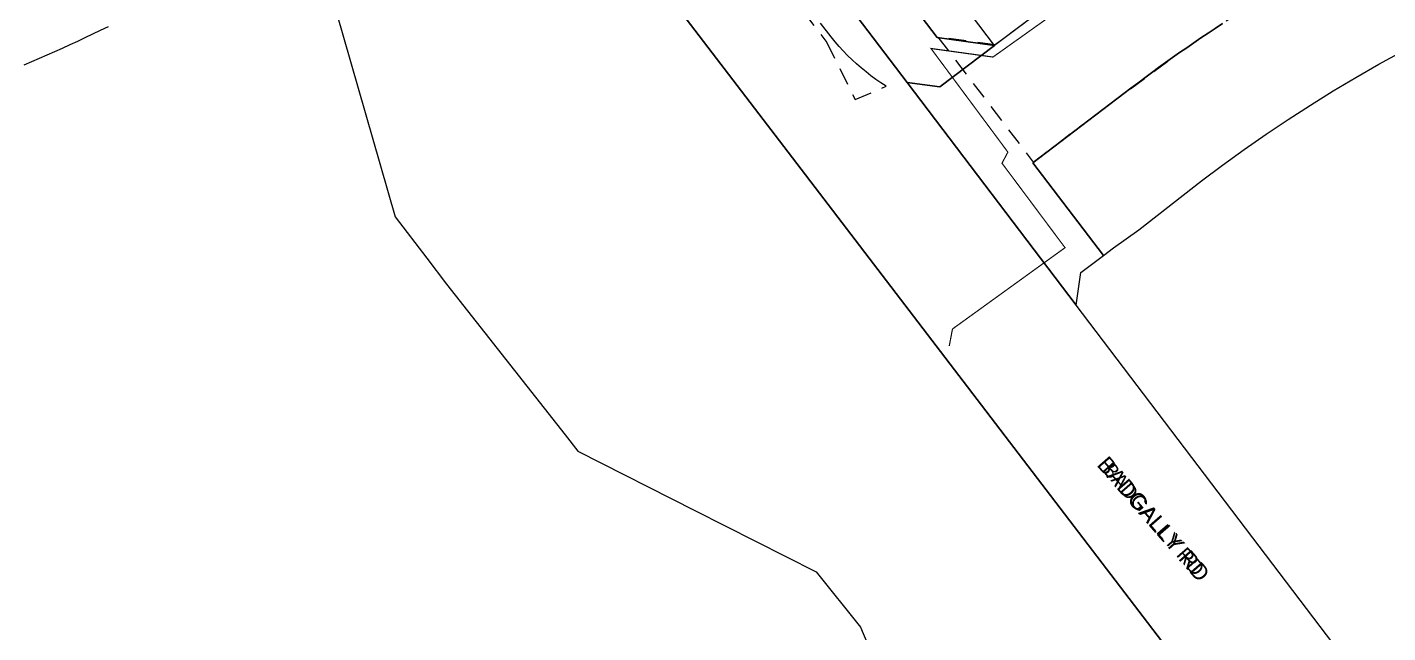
# Model space of a CAD drawing. Header units: metres. Extents: x 296308 to 298462, y 6229542 to 6231092.
# Drawn here: x 297348.8 to 297582.5, y 6229929.4 to 6230033.5 of the extents above; entities that cross this region are included whole.
import ezdxf
from ezdxf.enums import TextEntityAlignment as Align

# ---------------------------------------------------------------- set-up
doc = ezdxf.new("R2010")
doc.units = ezdxf.units.M
doc.linetypes.add('Dash', pattern=[5, 3, -2])
doc.linetypes.add('IECLCENT', pattern=[15.5, 9.5, -2, 2, -2])
for name, color, linetype, lineweight in [('Cadastre Developer_SP_EXT', 9, 'Continuous', 5), ('Cadastre Land Parcels_SP_EXT', 9, 'Continuous', 5), ('Cadastre Roads_SP_EXT', 94, 'Continuous', 15)]:
    doc.layers.add(name, color=color, linetype=linetype, lineweight=lineweight)
doc.layers.add('Mains_LV_EXT', color=7, linetype='Continuous')
doc.layers.add('Notes_LV_MISC', color=7, linetype='Continuous')
doc.styles.get("Standard").update_dxf_attribs({"font": 'arial.ttf'})

msp = doc.modelspace()

# ---------------------------------------------------------------- linework, layer by layer
at = {"layer": 'Cadastre Developer_SP_EXT', "linetype": 'Dash'}
for points in [[(297496.34, 6230023.32), (297495.45, 6230023.9), (297494.58, 6230024.51), (297493.73, 6230025.14), (297492.89, 6230025.8), (297492.07, 6230026.47), (297491.27, 6230027.17), (297490.49, 6230027.89), (297489.73, 6230028.63), (297488.99, 6230029.4), (297488.27, 6230030.18), (297487.57, 6230030.98), (297486.9, 6230031.8), (297451.49, 6230077.64), (297445.19, 6230084.57), (297441.16, 6230082.86), (297451.66, 6230075.85), (297486.14, 6230030.87), (297491.02, 6230021.04), (297496.34, 6230023.32)], [(297584.58, 6230073.61), (297574.83, 6230069.01), (297567.02, 6230065.01), (297563.63, 6230063.17), (297555.46, 6230058.53), (297545.84, 6230052.36), (297536.23, 6230046.19), (297515.07, 6230030.44), (297505.25, 6230031.78), (297521.61, 6230010.3), (297521.61, 6230010.3), (297534.28, 6230019.91), (297547.42, 6230029.61), (297554.74, 6230034.55), (297562.27, 6230039.3), (297573.03, 6230045.52), (297585.71, 6230052.06)]]:
    msp.add_lwpolyline(points, dxfattribs=at)
at = {"layer": 'Cadastre Land Parcels_SP_EXT', "linetype": 'Continuous'}
msp.add_lwpolyline([(297514.97, 6230030.33), (297505.14, 6230031.69), (297417.23, 6230147.09), (297410.44, 6230141.92), (297432.88, 6230112.66), (297448.4, 6230091.86), (297452.84, 6230085.91), (297499.97, 6230023.98), (297505.58, 6230023.21), (297514.97, 6230030.33)], close=True, dxfattribs=at)
for points in [[(297417.23, 6230147.09), (297505.14, 6230031.69), (297514.97, 6230030.33), (297505.61, 6230042.68)], [(297632.53, 6229811.68), (297509.57, 6229972.65), (297480.25, 6230011.03), (297432.91, 6230073)], [(297396.85, 6230053.53), (297408.16, 6230014.22), (297411.99, 6230000.91), (297417.41, 6229993.82), (297420.82, 6229989.36), (297441.2, 6229963.46), (297443.35, 6229960.67), (297463.47, 6229950.48), (297484.3, 6229939.92), (297491.92, 6229930.44), (297496.01, 6229920.79)], [(297526.35, 6230038.95), (297514.97, 6230030.33), (297505.58, 6230023.21), (297499.97, 6230023.98), (297529, 6229985.73), (297529.77, 6229991.34), (297533.66, 6229994.24), (297521.53, 6230010.19), (297538.4, 6230023), (297539.58, 6230023.89), (297540.77, 6230024.77), (297541.96, 6230025.65), (297543.16, 6230026.53), (297544.36, 6230027.39), (297545.56, 6230028.25), (297546.77, 6230029.11), (297547.98, 6230029.95), (297549.2, 6230030.79), (297550.43, 6230031.63), (297551.65, 6230032.46), (297552.88, 6230033.28), (297554.12, 6230034.09)], [(297554.12, 6230034.09), (297552.88, 6230033.28), (297551.65, 6230032.46), (297550.43, 6230031.63), (297549.2, 6230030.79), (297547.98, 6230029.95), (297546.77, 6230029.11), (297545.56, 6230028.25), (297544.36, 6230027.39), (297543.16, 6230026.53), (297541.96, 6230025.65), (297540.77, 6230024.77), (297539.58, 6230023.89), (297538.4, 6230023), (297521.53, 6230010.19), (297533.66, 6229994.24), (297535.43, 6229995.55), (297535.43, 6229995.55), (297539.73, 6229998.68), (297550.5, 6230007.06), (297554.15, 6230009.8), (297557.86, 6230012.48), (297561.61, 6230015.09), (297565.4, 6230017.63), (297569.24, 6230020.11), (297573.12, 6230022.52), (297577.05, 6230024.86), (297581.01, 6230027.13), (297585.01, 6230029.33)]]:
    msp.add_lwpolyline(points, dxfattribs=at)
at = {"layer": 'Cadastre Roads_SP_EXT', "linetype": 'Continuous'}
msp.add_lwpolyline([(297644.67, 6229817.4), (297653.58, 6229821.61), (297646.14, 6229831.38), (297602.33, 6229889.1), (297529, 6229985.73), (297499.97, 6230023.98), (297452.84, 6230085.91), (297442.84, 6230079.43), (297432.91, 6230073), (297480.25, 6230011.03), (297509.57, 6229972.65), (297632.53, 6229811.68), (297644.67, 6229817.4)], close=True, dxfattribs=at)
msp.add_lwpolyline([(297348.24, 6230026.99), (297349.57, 6230027.56), (297350.89, 6230028.13), (297352.21, 6230028.71), (297353.52, 6230029.3), (297354.84, 6230029.89), (297356.15, 6230030.49), (297357.45, 6230031.09), (297358.75, 6230031.71), (297360.08, 6230032.34), (297361.4, 6230032.97), (297362.72, 6230033.62)], dxfattribs=at)
at = {"layer": 'Mains_LV_EXT', "linetype": 'IECLCENT', "lineweight": 30, "ltscale": 0.5, "const_width": 0.2, "flags": 128}
msp.add_lwpolyline([(297523.54, 6230072.73), (297537.24, 6230054.76), (297539.26, 6230055.37), (297539.26, 6230055.37), (297541.28, 6230052.94), (297538.97, 6230050.67), (297538.82, 6230049.72), (297538.07, 6230045.04), (297533.75, 6230041.91), (297514.7, 6230028.35), (297514.7, 6230028.35), (297504.05, 6230029.82), (297517.26, 6230012.02), (297516.25, 6230010.11), (297516.25, 6230010.11), (297527.08, 6229995.6), (297507.74, 6229981.63), (297507.19, 6229978.71)], dxfattribs=at)

# ---------------------------------------------------------------- texts
at = {"layer": 'Cadastre Roads_SP_EXT'}
msp.add_text('BADGALLY RD', height=2.75, rotation=311.0788, dxfattribs=at).set_placement((297542.29, 6229949), align=Align.MIDDLE_CENTER)
at = {"layer": 'Notes_LV_MISC'}
msp.add_text('BADGALLY RD', height=2.5, rotation=311.0788, dxfattribs=at).set_placement((297542.29, 6229949), align=Align.MIDDLE_CENTER)

doc.saveas('drawing.dxf')
